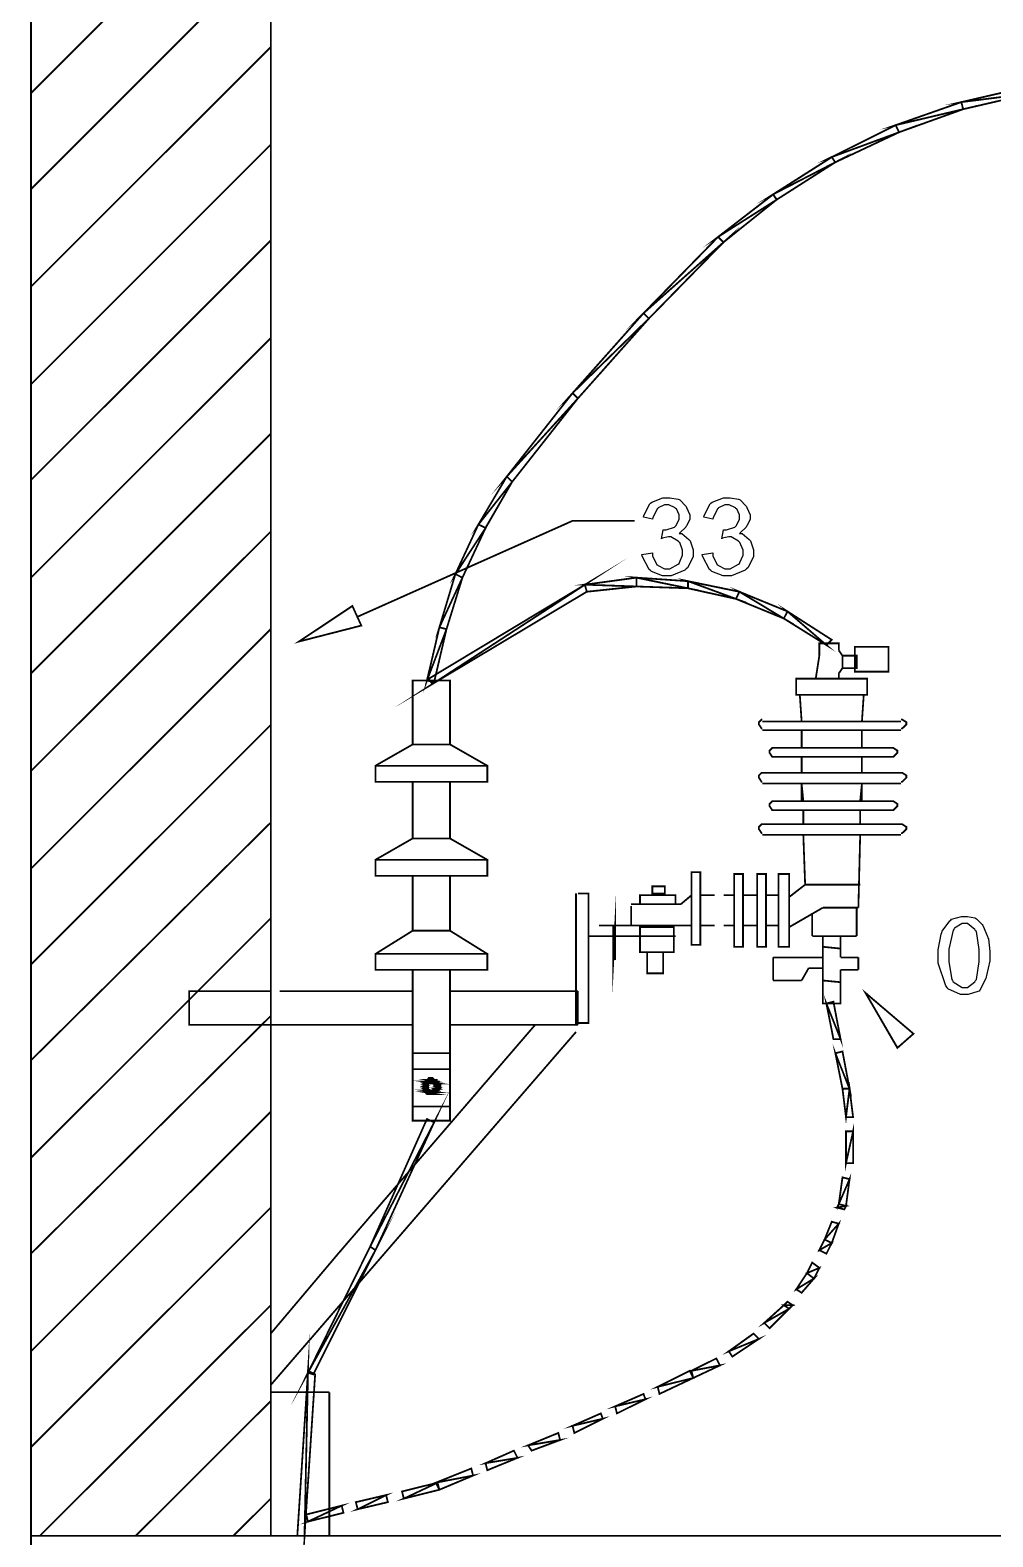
# Model space of a CAD drawing. Extents: x 219 to 1226, y 175 to 465.
# Drawn here: x 896.32 to 919.32, y 388.63 to 424.62 of the extents above; entities that cross this region are included whole.
import ezdxf

# ---------------------------------------------------------------- set-up
doc = ezdxf.new("R2010")
doc.units = 0
doc.header["$MEASUREMENT"] = 0
for name, color, linetype in [('C00-00-00-BLACK', 7, 'Continuous'), ('C00-7E-FF', 150, 'Continuous'), ('C00-FF-00', 3, 'Continuous'), ('CFF-00-00', 1, 'Continuous'), ('CFF-7E-00', 30, 'Continuous')]:
    doc.layers.add(name, color=color, linetype=linetype)

msp = doc.modelspace()

# ---------------------------------------------------------------- linework, layer by layer
at = {"layer": 'C00-00-00-BLACK', "const_width": 0.0423}
for points in [[(896.34, 386.999), (896.34, 457.362)], [(902.066, 388.653), (902.066, 457.362)], [(896.34, 423.115), (902.066, 428.835)], [(896.34, 420.823), (902.066, 426.547)], [(896.34, 418.492), (902.066, 424.215)], [(896.34, 416.161), (902.066, 421.885)], [(896.34, 413.873), (902.066, 419.596)], [(896.34, 411.541), (902.066, 417.264)], [(896.34, 409.253), (902.066, 414.976)], [(896.34, 406.922), (902.066, 412.642)], [(896.34, 404.589), (902.066, 410.312)], [(915.636, 409.803), (915.636, 409.973), (915.171, 409.973), (915.171, 409.676)], [(915.171, 409.676), (915.085, 409.127)], [(915.724, 409.676), (915.636, 409.803)], [(915.171, 409.127), (915.636, 409.127), (915.636, 409.253)], [(915.724, 409.38), (915.636, 409.253)], [(914.748, 408.107), (914.705, 408.742)], [(916.189, 408.107), (916.232, 408.742)], [(913.813, 408.15), (913.791, 408.15), (913.728, 408.088), (913.728, 408.066), (913.728, 408.034), (913.791, 407.938), (913.813, 407.938)], [(917.121, 407.938), (917.152, 407.938), (917.25, 408.034), (917.25, 408.066), (917.25, 408.088), (917.152, 408.15), (917.121, 408.15)], [(896.34, 402.3), (902.066, 408.023)], [(917.121, 408.107), (913.813, 408.107)], [(913.813, 407.896), (917.121, 407.896)], [(914.748, 407.473), (914.748, 407.896)], [(916.189, 407.473), (916.189, 407.896)], [(904.568, 407.048), (905.457, 407.557)], [(906.349, 407.557), (907.24, 407.048)], [(914.067, 407.473), (914.045, 407.473), (913.983, 407.41), (913.983, 407.388), (913.983, 407.356), (914.045, 407.261), (914.067, 407.261)], [(916.909, 407.473), (914.067, 407.473)], [(916.909, 407.261), (916.94, 407.261), (917.035, 407.356), (917.035, 407.388), (917.035, 407.41), (916.94, 407.473), (916.909, 407.473)], [(914.067, 407.261), (916.909, 407.261)], [(914.748, 406.879), (914.748, 407.261)], [(916.189, 406.879), (916.189, 407.261)], [(913.813, 406.879), (913.791, 406.879), (913.728, 406.817), (913.728, 406.795), (913.728, 406.763), (913.791, 406.665), (913.813, 406.665)], [(917.121, 406.879), (913.813, 406.879)], [(917.121, 406.665), (917.152, 406.665), (917.25, 406.763), (917.25, 406.795), (917.25, 406.817), (917.152, 406.879), (917.121, 406.879)], [(905.457, 406.665), (905.457, 405.311), (906.349, 405.311), (906.349, 406.665)], [(913.813, 406.623), (917.121, 406.623)], [(914.748, 406.2), (914.748, 406.623)], [(914.789, 406.2), (914.748, 406.623)], [(916.147, 406.2), (916.189, 406.623)], [(916.189, 406.2), (916.189, 406.623)], [(914.067, 406.2), (914.045, 406.2), (913.983, 406.138), (913.983, 406.116), (913.983, 406.084), (914.045, 405.987), (914.067, 405.987)], [(916.909, 406.2), (914.067, 406.2)], [(914.067, 405.987), (916.909, 405.987)], [(914.789, 405.65), (914.789, 405.987)], [(916.147, 405.65), (916.147, 405.987)], [(916.909, 405.987), (916.94, 405.987), (917.035, 406.084), (917.035, 406.116), (917.035, 406.138), (916.94, 406.2), (916.909, 406.2)], [(896.34, 400.011), (902.066, 405.691)], [(913.813, 405.65), (913.791, 405.65), (913.728, 405.587), (913.728, 405.564), (913.728, 405.533), (913.791, 405.438), (913.813, 405.438)], [(917.121, 405.65), (913.813, 405.65)], [(917.121, 405.438), (917.152, 405.438), (917.25, 405.533), (917.25, 405.564), (917.25, 405.587), (917.152, 405.65), (917.121, 405.65)], [(904.568, 404.802), (905.457, 405.311)], [(906.349, 405.311), (907.24, 404.802)], [(913.813, 405.395), (917.121, 405.395)], [(914.832, 404.207), (914.789, 405.395)], [(916.104, 403.657), (916.147, 405.395)], [(905.457, 404.419), (905.457, 403.107), (906.349, 403.107), (906.349, 404.419)], [(914.45, 403.911), (914.832, 404.207)], [(914.832, 404.207), (916.147, 404.207)], [(909.403, 403.996), (909.656, 403.996), (909.656, 400.902), (909.359, 400.902), (909.359, 403.996)], [(911.863, 403.741), (912.117, 403.954)], [(912.329, 403.954), (912.667, 403.954)], [(912.882, 403.954), (913.136, 403.954)], [(913.348, 403.954), (913.687, 403.954)], [(913.898, 403.954), (914.194, 403.954)], [(910.676, 403.741), (911.863, 403.741)], [(910.676, 403.7), (910.676, 403.234)], [(914.45, 403.192), (915.255, 403.657)], [(915.001, 403.531), (915.001, 402.979)], [(915.255, 403.657), (916.104, 403.657)], [(916.062, 402.979), (916.062, 403.657)], [(896.34, 397.681), (902.066, 403.404)], [(904.568, 402.553), (905.457, 403.107)], [(906.349, 403.107), (907.24, 402.553)], [(912.117, 403.234), (909.911, 403.234)], [(910.251, 403.234), (910.294, 403.234)], [(912.329, 403.234), (912.667, 403.234)], [(912.882, 403.234), (913.136, 403.234)], [(913.348, 403.234), (913.687, 403.234)], [(913.898, 403.234), (914.194, 403.234)], [(911.737, 402.979), (909.656, 402.979)], [(915.001, 402.979), (916.062, 402.979)], [(915.678, 402.469), (915.678, 402.979), (915.255, 402.979), (915.255, 401.368), (915.678, 401.368), (915.678, 402.173)], [(910.251, 402.427), (910.294, 402.427)], [(914.067, 402.214), (914.067, 402.469)], [(914.067, 402.469), (915.255, 402.469)], [(915.255, 402.723), (915.678, 402.68)], [(915.678, 402.469), (916.104, 402.469)], [(916.104, 402.469), (916.104, 402.173)], [(905.457, 402.173), (905.457, 398.569), (906.349, 398.569), (906.349, 402.173)], [(914.067, 402.214), (914.067, 401.918)], [(914.748, 401.918), (914.916, 402.214)], [(914.916, 402.214), (915.255, 402.214)], [(916.104, 402.173), (915.678, 402.173)], [(902.066, 401.665), (900.116, 401.665), (900.116, 400.86), (903.677, 400.86)], [(905.457, 401.665), (902.278, 401.665)], [(906.349, 401.665), (909.403, 401.665)], [(909.403, 401.665), (909.403, 400.86)], [(914.067, 401.918), (914.748, 401.918)], [(915.255, 401.918), (915.678, 401.877)], [(896.34, 395.392), (902.066, 401.072)], [(908.384, 400.86), (903.677, 395.392)], [(903.677, 400.86), (905.457, 400.86)], [(909.359, 400.689), (903.677, 394.118)], [(909.359, 400.689), (903.677, 394.118)], [(906.349, 400.86), (909.403, 400.86)], [(905.457, 400.181), (906.349, 400.181)], [(905.457, 399.8), (906.349, 399.8)], [(896.34, 393.06), (902.066, 398.783)], [(905.457, 398.91), (906.349, 398.91)], [(896.34, 390.771), (902.066, 396.493)], [(903.677, 395.392), (902.066, 393.483)], [(896.552, 388.653), (902.066, 394.161)], [(903.677, 394.118), (902.066, 392.254)], [(903.677, 394.118), (902.066, 392.254)], [(902.066, 392.084), (903.466, 392.084)], [(903.466, 392.084), (903.466, 388.653)], [(898.842, 388.653), (902.066, 391.872)], [(901.174, 388.653), (902.066, 389.542)], [(896.34, 388.653), (971.875, 388.653)], [(903.466, 388.653), (902.066, 388.653)]]:
    msp.add_lwpolyline(points, dxfattribs=at)
for points in [[(916.062, 409.676), (915.724, 409.676), (915.724, 409.38), (916.062, 409.38), (916.062, 409.676)], [(916.825, 409.295), (916.02, 409.295), (916.02, 409.887), (916.825, 409.887), (916.825, 409.295)], [(906.349, 407.557), (906.349, 409.084), (905.457, 409.084), (905.457, 407.557), (906.349, 407.557)], [(914.62, 408.742), (916.316, 408.742), (916.316, 409.127), (914.62, 409.127), (914.62, 408.742)], [(904.568, 406.665), (907.24, 406.665), (907.24, 407.048), (904.568, 407.048), (904.568, 406.665)], [(904.568, 404.802), (904.568, 404.419), (907.24, 404.419), (907.24, 404.802), (904.568, 404.802)], [(912.329, 404.503), (912.117, 404.503), (912.117, 402.768), (912.329, 402.768), (912.329, 404.503)], [(913.348, 404.462), (913.136, 404.462), (913.136, 402.723), (913.348, 402.723), (913.348, 404.462)], [(913.898, 404.462), (913.687, 404.462), (913.687, 402.723), (913.898, 402.723), (913.898, 404.462)], [(914.45, 404.462), (914.194, 404.462), (914.194, 402.723), (914.45, 402.723), (914.45, 404.462)], [(910.294, 403.234), (910.251, 402.427), (910.294, 402.427), (910.294, 403.234)], [(910.887, 403.741), (911.737, 403.741), (911.737, 403.954), (910.887, 403.954), (910.887, 403.741)], [(911.183, 403.996), (911.482, 403.996), (911.482, 404.166), (911.183, 404.166), (911.183, 403.996)], [(910.251, 403.234), (910.294, 403.234), (910.251, 402.427), (910.251, 403.234)], [(911.694, 403.192), (910.887, 403.192), (910.887, 402.596), (911.694, 402.596), (911.694, 403.192)], [(907.24, 402.553), (904.568, 402.553), (904.568, 402.173), (907.24, 402.173), (907.24, 402.553)], [(911.441, 402.596), (911.056, 402.596), (911.056, 402.088), (911.441, 402.088), (911.441, 402.596)], [(906.052, 399.503), (905.756, 399.503), (906.052, 399.461), (906.052, 399.503)], [(906.011, 399.545), (905.799, 399.545), (906.011, 399.503), (906.011, 399.545)], [(906.095, 399.376), (906.095, 399.43), (905.936, 399.588), (905.884, 399.588), (905.842, 399.588), (905.715, 399.43), (905.715, 399.376), (905.715, 399.334), (905.842, 399.206), (905.884, 399.206), (905.936, 399.206), (906.095, 399.334), (906.095, 399.376)], [(905.799, 399.545), (906.011, 399.503), (905.756, 399.503), (905.799, 399.545)], [(905.756, 399.503), (906.052, 399.461), (905.756, 399.461), (905.756, 399.503)], [(906.011, 399.503), (905.756, 399.503), (906.011, 399.503)], [(905.756, 399.503), (906.011, 399.503), (906.052, 399.503), (905.756, 399.503)], [(906.052, 399.503), (906.095, 399.503), (905.756, 399.503), (906.052, 399.503)], [(906.052, 399.503), (905.756, 399.503), (906.011, 399.503), (906.052, 399.503)], [(905.799, 399.545), (905.968, 399.545), (905.842, 399.545), (905.799, 399.545)], [(906.011, 399.545), (906.052, 399.545), (905.799, 399.545), (906.011, 399.545)], [(906.011, 399.545), (905.799, 399.545), (905.968, 399.545), (906.011, 399.545)], [(906.011, 399.376), (906.011, 399.407), (905.916, 399.503), (905.884, 399.503), (905.862, 399.503), (905.799, 399.407), (905.799, 399.376), (905.799, 399.355), (905.862, 399.292), (905.884, 399.292), (905.916, 399.292), (906.011, 399.355), (906.011, 399.376)], [(905.884, 399.545), (905.926, 399.545), (905.842, 399.545), (905.884, 399.545)], [(905.968, 399.545), (905.842, 399.545), (905.968, 399.545)], [(905.842, 399.545), (905.968, 399.545), (906.011, 399.545), (905.842, 399.545)], [(905.968, 399.545), (906.011, 399.545), (905.842, 399.545), (905.968, 399.545)], [(905.968, 399.545), (905.842, 399.545), (905.926, 399.545), (905.968, 399.545)], [(905.842, 399.545), (905.968, 399.545), (906.011, 399.545), (905.842, 399.545)], [(905.884, 399.545), (905.926, 399.545), (905.926, 399.545), (905.884, 399.545)], [(905.884, 399.545), (905.926, 399.545), (905.968, 399.545), (905.884, 399.545)], [(906.052, 399.292), (905.756, 399.292), (906.052, 399.249), (906.052, 399.292)], [(906.011, 399.249), (905.756, 399.249), (906.011, 399.206), (906.011, 399.249)], [(905.799, 399.418), (905.715, 399.418), (905.799, 399.376), (905.799, 399.418)], [(905.799, 399.376), (905.715, 399.376), (905.799, 399.334), (905.799, 399.376)], [(905.799, 399.334), (905.715, 399.334), (905.799, 399.292), (905.799, 399.334)], [(905.842, 399.461), (905.715, 399.461), (905.799, 399.418), (905.842, 399.461)], [(905.715, 399.461), (905.799, 399.418), (905.715, 399.418), (905.715, 399.461)], [(905.756, 399.461), (905.842, 399.461), (905.715, 399.461), (905.756, 399.461)], [(905.715, 399.461), (905.842, 399.461), (905.884, 399.461), (905.715, 399.461)], [(905.842, 399.461), (905.884, 399.461), (905.715, 399.461), (905.842, 399.461)], [(905.715, 399.418), (905.799, 399.376), (905.715, 399.376), (905.715, 399.418)], [(905.715, 399.418), (905.799, 399.418), (905.842, 399.418), (905.715, 399.418)], [(905.799, 399.418), (905.842, 399.418), (905.715, 399.418), (905.799, 399.418)], [(905.799, 399.418), (905.715, 399.418), (905.799, 399.418)], [(905.715, 399.418), (905.799, 399.418), (905.842, 399.418), (905.715, 399.418)], [(905.715, 399.418), (905.799, 399.418), (905.842, 399.418), (905.715, 399.418)], [(905.799, 399.418), (905.842, 399.418), (905.715, 399.418), (905.799, 399.418)], [(905.715, 399.376), (905.799, 399.334), (905.715, 399.334), (905.715, 399.376)], [(905.799, 399.376), (905.715, 399.376), (905.799, 399.376)], [(905.715, 399.376), (905.799, 399.376), (905.842, 399.376), (905.715, 399.376)], [(905.715, 399.376), (905.799, 399.376), (905.842, 399.376), (905.715, 399.376)], [(905.799, 399.376), (905.842, 399.376), (905.715, 399.376), (905.799, 399.376)], [(905.799, 399.376), (905.715, 399.376), (905.799, 399.376)], [(905.715, 399.376), (905.799, 399.376), (905.842, 399.376), (905.715, 399.376)], [(905.715, 399.334), (905.799, 399.292), (905.715, 399.292), (905.715, 399.334)], [(905.715, 399.334), (905.799, 399.334), (905.842, 399.334), (905.715, 399.334)], [(905.799, 399.334), (905.842, 399.334), (905.715, 399.334), (905.799, 399.334)], [(905.799, 399.334), (905.715, 399.334), (905.799, 399.334)], [(905.715, 399.334), (905.799, 399.334), (905.842, 399.334), (905.715, 399.334)], [(905.842, 399.292), (905.884, 399.292), (905.715, 399.292), (905.842, 399.292)], [(905.842, 399.292), (905.715, 399.292), (905.799, 399.292), (905.842, 399.292)], [(905.842, 399.292), (905.715, 399.292), (905.842, 399.292)], [(905.715, 399.292), (905.842, 399.292), (905.884, 399.292), (905.715, 399.292)], [(905.842, 399.292), (905.884, 399.292), (905.715, 399.292), (905.842, 399.292)], [(905.842, 399.292), (905.715, 399.292), (905.756, 399.292), (905.842, 399.292)], [(905.756, 399.249), (906.011, 399.206), (905.799, 399.206), (905.756, 399.249)], [(905.756, 399.461), (905.884, 399.461), (905.926, 399.461), (905.756, 399.461)], [(905.884, 399.461), (905.926, 399.461), (905.756, 399.461), (905.884, 399.461)], [(905.756, 399.461), (905.884, 399.461), (905.926, 399.461), (905.756, 399.461)], [(905.884, 399.461), (905.926, 399.461), (905.756, 399.461), (905.884, 399.461)], [(905.842, 399.461), (905.884, 399.461), (905.756, 399.461), (905.842, 399.461)], [(905.842, 399.461), (905.756, 399.461), (905.884, 399.461), (905.842, 399.461)], [(905.842, 399.461), (905.756, 399.461), (905.842, 399.461)], [(905.756, 399.292), (906.052, 399.249), (905.756, 399.249), (905.756, 399.292)], [(905.884, 399.292), (905.926, 399.292), (905.756, 399.292), (905.884, 399.292)], [(905.884, 399.292), (905.756, 399.292), (905.842, 399.292), (905.884, 399.292)], [(905.756, 399.292), (905.884, 399.292), (905.926, 399.292), (905.756, 399.292)], [(905.884, 399.292), (905.926, 399.292), (905.756, 399.292), (905.884, 399.292)], [(905.756, 399.292), (905.884, 399.292), (905.926, 399.292), (905.756, 399.292)], [(905.884, 399.292), (905.926, 399.292), (905.756, 399.292), (905.884, 399.292)], [(906.011, 399.249), (905.756, 399.249), (906.011, 399.249)], [(905.756, 399.249), (906.011, 399.249), (906.052, 399.249), (905.756, 399.249)], [(906.011, 399.249), (906.052, 399.249), (905.756, 399.249), (906.011, 399.249)], [(906.011, 399.249), (905.756, 399.249), (906.052, 399.249), (906.011, 399.249)], [(905.968, 399.206), (906.011, 399.206), (905.799, 399.206), (905.968, 399.206)], [(905.968, 399.206), (905.799, 399.206), (906.011, 399.206), (905.968, 399.206)], [(905.968, 399.206), (905.799, 399.206), (905.968, 399.206)], [(905.799, 399.206), (905.968, 399.206), (905.842, 399.206), (905.799, 399.206)], [(905.968, 399.206), (905.842, 399.206), (905.968, 399.206)], [(905.842, 399.206), (905.968, 399.206), (906.011, 399.206), (905.842, 399.206)], [(905.842, 399.206), (905.884, 399.206), (905.926, 399.206), (905.842, 399.206)], [(905.926, 399.206), (905.968, 399.206), (905.842, 399.206), (905.926, 399.206)], [(905.926, 399.206), (905.842, 399.206), (905.968, 399.206), (905.926, 399.206)], [(905.842, 399.206), (905.926, 399.206), (905.968, 399.206), (905.842, 399.206)], [(906.052, 399.461), (905.884, 399.461), (906.052, 399.461)], [(905.884, 399.461), (906.052, 399.461), (905.926, 399.461), (905.884, 399.461)], [(905.926, 399.292), (906.052, 399.292), (905.884, 399.292), (905.926, 399.292)], [(905.884, 399.206), (905.926, 399.206), (905.968, 399.206), (905.884, 399.206)], [(906.052, 399.334), (905.968, 399.334), (906.052, 399.292), (906.052, 399.334)], [(906.052, 399.461), (905.968, 399.461), (906.052, 399.418), (906.052, 399.461)], [(906.052, 399.461), (905.926, 399.461), (906.052, 399.461)], [(905.926, 399.461), (906.052, 399.461), (906.095, 399.461), (905.926, 399.461)], [(905.926, 399.461), (906.052, 399.461), (906.095, 399.461), (905.926, 399.461)], [(906.052, 399.461), (906.095, 399.461), (905.926, 399.461), (906.052, 399.461)], [(906.052, 399.461), (905.926, 399.461), (906.052, 399.461)], [(905.926, 399.461), (906.052, 399.461), (905.968, 399.461), (905.926, 399.461)], [(905.968, 399.292), (906.052, 399.292), (905.926, 399.292), (905.968, 399.292)], [(905.926, 399.292), (906.052, 399.292), (906.095, 399.292), (905.926, 399.292)], [(906.052, 399.292), (906.095, 399.292), (905.926, 399.292), (906.052, 399.292)], [(906.052, 399.292), (905.926, 399.292), (906.052, 399.292)], [(905.926, 399.292), (906.052, 399.292), (906.095, 399.292), (905.926, 399.292)], [(906.052, 399.292), (906.095, 399.292), (905.926, 399.292), (906.052, 399.292)], [(906.052, 399.292), (905.926, 399.292), (906.052, 399.292)], [(906.052, 399.292), (905.926, 399.292), (906.052, 399.292)], [(906.095, 399.418), (906.011, 399.418), (906.095, 399.376), (906.095, 399.418)], [(906.095, 399.376), (906.011, 399.376), (906.095, 399.334), (906.095, 399.376)], [(905.968, 399.461), (906.052, 399.418), (905.968, 399.418), (905.968, 399.461)], [(905.968, 399.461), (906.052, 399.461), (906.095, 399.461), (905.968, 399.461)], [(906.052, 399.461), (906.095, 399.461), (905.968, 399.461), (906.052, 399.461)], [(906.052, 399.461), (905.968, 399.461), (906.052, 399.461)], [(905.968, 399.461), (906.052, 399.461), (906.095, 399.461), (905.968, 399.461)], [(906.052, 399.418), (905.968, 399.418), (906.095, 399.418), (906.052, 399.418)], [(905.968, 399.418), (906.095, 399.418), (906.011, 399.418), (905.968, 399.418)], [(905.968, 399.334), (906.052, 399.292), (905.968, 399.292), (905.968, 399.334)], [(906.011, 399.334), (906.052, 399.334), (905.968, 399.334), (906.011, 399.334)], [(906.052, 399.292), (905.968, 399.292), (906.052, 399.292)], [(905.968, 399.292), (906.052, 399.292), (906.095, 399.292), (905.968, 399.292)], [(905.968, 399.292), (906.052, 399.292), (906.095, 399.292), (905.968, 399.292)], [(906.052, 399.292), (906.095, 399.292), (905.968, 399.292), (906.052, 399.292)], [(906.052, 399.292), (905.968, 399.292), (906.052, 399.292)], [(906.011, 399.418), (906.095, 399.376), (906.011, 399.376), (906.011, 399.418)], [(906.095, 399.418), (906.011, 399.418), (906.095, 399.418)], [(906.011, 399.418), (906.095, 399.418), (906.138, 399.418), (906.011, 399.418)], [(906.011, 399.376), (906.095, 399.334), (906.011, 399.334), (906.011, 399.376)], [(906.011, 399.376), (906.095, 399.376), (906.138, 399.376), (906.011, 399.376)], [(906.095, 399.376), (906.138, 399.376), (906.011, 399.376), (906.095, 399.376)], [(906.011, 399.376), (906.095, 399.376), (906.138, 399.376), (906.011, 399.376)], [(906.095, 399.376), (906.138, 399.376), (906.011, 399.376), (906.095, 399.376)], [(906.095, 399.334), (906.011, 399.334), (906.095, 399.334)], [(906.011, 399.334), (906.095, 399.334), (906.138, 399.334), (906.011, 399.334)], [(906.095, 399.334), (906.011, 399.334), (906.052, 399.334), (906.095, 399.334)]]:
    msp.add_lwpolyline(points, close=True, dxfattribs=at)
at = {"layer": 'C00-00-00-BLACK'}
for points in [[(910.251, 403.234), (910.294, 403.234), (910.251, 402.427), (910.251, 403.234)], [(910.294, 403.234), (910.251, 402.427), (910.294, 402.427), (910.294, 403.234)], [(905.799, 399.545), (906.011, 399.503), (905.756, 399.503), (905.799, 399.545)], [(905.799, 399.545), (905.968, 399.545), (905.842, 399.545), (905.799, 399.545)], [(906.011, 399.545), (906.052, 399.545), (905.799, 399.545), (906.011, 399.545)], [(906.011, 399.545), (905.799, 399.545), (905.968, 399.545), (906.011, 399.545)], [(906.011, 399.545), (905.799, 399.545), (906.011, 399.503), (906.011, 399.545)], [(905.884, 399.545), (905.926, 399.545), (905.842, 399.545), (905.884, 399.545)], [(905.968, 399.545), (905.842, 399.545), (905.968, 399.545)], [(905.842, 399.545), (905.968, 399.545), (906.011, 399.545), (905.842, 399.545)], [(905.968, 399.545), (906.011, 399.545), (905.842, 399.545), (905.968, 399.545)], [(905.968, 399.545), (905.842, 399.545), (905.926, 399.545), (905.968, 399.545)], [(905.842, 399.545), (905.968, 399.545), (906.011, 399.545), (905.842, 399.545)], [(905.884, 399.545), (905.926, 399.545), (905.926, 399.545), (905.884, 399.545)], [(905.884, 399.545), (905.926, 399.545), (905.968, 399.545), (905.884, 399.545)], [(905.756, 399.461), (905.842, 399.461), (905.715, 399.461), (905.756, 399.461)], [(905.715, 399.461), (905.842, 399.461), (905.884, 399.461), (905.715, 399.461)], [(905.842, 399.461), (905.884, 399.461), (905.715, 399.461), (905.842, 399.461)], [(905.842, 399.461), (905.715, 399.461), (905.799, 399.418), (905.842, 399.461)], [(905.715, 399.461), (905.799, 399.418), (905.715, 399.418), (905.715, 399.461)], [(905.715, 399.418), (905.799, 399.418), (905.842, 399.418), (905.715, 399.418)], [(905.799, 399.418), (905.842, 399.418), (905.715, 399.418), (905.799, 399.418)], [(905.799, 399.418), (905.715, 399.418), (905.799, 399.418)], [(905.715, 399.418), (905.799, 399.418), (905.842, 399.418), (905.715, 399.418)], [(905.715, 399.418), (905.799, 399.418), (905.842, 399.418), (905.715, 399.418)], [(905.799, 399.418), (905.842, 399.418), (905.715, 399.418), (905.799, 399.418)], [(905.799, 399.418), (905.715, 399.418), (905.799, 399.376), (905.799, 399.418)], [(905.715, 399.418), (905.799, 399.376), (905.715, 399.376), (905.715, 399.418)], [(905.799, 399.376), (905.715, 399.376), (905.799, 399.376)], [(905.715, 399.376), (905.799, 399.376), (905.842, 399.376), (905.715, 399.376)], [(905.715, 399.376), (905.799, 399.376), (905.842, 399.376), (905.715, 399.376)], [(905.799, 399.376), (905.842, 399.376), (905.715, 399.376), (905.799, 399.376)], [(905.799, 399.376), (905.715, 399.376), (905.799, 399.376)], [(905.715, 399.376), (905.799, 399.376), (905.842, 399.376), (905.715, 399.376)], [(905.799, 399.376), (905.715, 399.376), (905.799, 399.334), (905.799, 399.376)], [(905.715, 399.376), (905.799, 399.334), (905.715, 399.334), (905.715, 399.376)], [(905.715, 399.334), (905.799, 399.334), (905.842, 399.334), (905.715, 399.334)], [(905.799, 399.334), (905.842, 399.334), (905.715, 399.334), (905.799, 399.334)], [(905.799, 399.334), (905.715, 399.334), (905.799, 399.334)], [(905.715, 399.334), (905.799, 399.334), (905.842, 399.334), (905.715, 399.334)], [(905.799, 399.334), (905.715, 399.334), (905.799, 399.292), (905.799, 399.334)], [(905.715, 399.334), (905.799, 399.292), (905.715, 399.292), (905.715, 399.334)], [(905.842, 399.292), (905.884, 399.292), (905.715, 399.292), (905.842, 399.292)], [(905.842, 399.292), (905.715, 399.292), (905.799, 399.292), (905.842, 399.292)], [(905.842, 399.292), (905.715, 399.292), (905.842, 399.292)], [(905.715, 399.292), (905.842, 399.292), (905.884, 399.292), (905.715, 399.292)], [(905.842, 399.292), (905.884, 399.292), (905.715, 399.292), (905.842, 399.292)], [(905.842, 399.292), (905.715, 399.292), (905.756, 399.292), (905.842, 399.292)], [(906.011, 399.503), (905.756, 399.503), (906.011, 399.503)], [(905.756, 399.503), (906.011, 399.503), (906.052, 399.503), (905.756, 399.503)], [(906.052, 399.503), (906.095, 399.503), (905.756, 399.503), (906.052, 399.503)], [(906.052, 399.503), (905.756, 399.503), (906.011, 399.503), (906.052, 399.503)], [(906.052, 399.503), (905.756, 399.503), (906.052, 399.461), (906.052, 399.503)], [(905.756, 399.503), (906.052, 399.461), (905.756, 399.461), (905.756, 399.503)], [(905.756, 399.461), (905.884, 399.461), (905.926, 399.461), (905.756, 399.461)], [(905.884, 399.461), (905.926, 399.461), (905.756, 399.461), (905.884, 399.461)], [(905.756, 399.461), (905.884, 399.461), (905.926, 399.461), (905.756, 399.461)], [(905.884, 399.461), (905.926, 399.461), (905.756, 399.461), (905.884, 399.461)], [(905.842, 399.461), (905.884, 399.461), (905.756, 399.461), (905.842, 399.461)], [(905.842, 399.461), (905.756, 399.461), (905.884, 399.461), (905.842, 399.461)], [(905.842, 399.461), (905.756, 399.461), (905.842, 399.461)], [(905.884, 399.292), (905.926, 399.292), (905.756, 399.292), (905.884, 399.292)], [(905.884, 399.292), (905.756, 399.292), (905.842, 399.292), (905.884, 399.292)], [(905.756, 399.292), (905.884, 399.292), (905.926, 399.292), (905.756, 399.292)], [(905.884, 399.292), (905.926, 399.292), (905.756, 399.292), (905.884, 399.292)], [(905.756, 399.292), (905.884, 399.292), (905.926, 399.292), (905.756, 399.292)], [(905.884, 399.292), (905.926, 399.292), (905.756, 399.292), (905.884, 399.292)], [(906.052, 399.292), (905.756, 399.292), (906.052, 399.249), (906.052, 399.292)], [(905.756, 399.292), (906.052, 399.249), (905.756, 399.249), (905.756, 399.292)], [(906.011, 399.249), (905.756, 399.249), (906.011, 399.249)], [(905.756, 399.249), (906.011, 399.249), (906.052, 399.249), (905.756, 399.249)], [(906.011, 399.249), (906.052, 399.249), (905.756, 399.249), (906.011, 399.249)], [(906.011, 399.249), (905.756, 399.249), (906.052, 399.249), (906.011, 399.249)], [(906.011, 399.249), (905.756, 399.249), (906.011, 399.206), (906.011, 399.249)], [(905.756, 399.249), (906.011, 399.206), (905.799, 399.206), (905.756, 399.249)], [(905.968, 399.206), (906.011, 399.206), (905.799, 399.206), (905.968, 399.206)], [(905.968, 399.206), (905.799, 399.206), (906.011, 399.206), (905.968, 399.206)], [(905.968, 399.206), (905.799, 399.206), (905.968, 399.206)], [(905.799, 399.206), (905.968, 399.206), (905.842, 399.206), (905.799, 399.206)], [(905.968, 399.206), (905.842, 399.206), (905.968, 399.206)], [(905.842, 399.206), (905.968, 399.206), (906.011, 399.206), (905.842, 399.206)], [(905.842, 399.206), (905.884, 399.206), (905.926, 399.206), (905.842, 399.206)], [(905.926, 399.206), (905.968, 399.206), (905.842, 399.206), (905.926, 399.206)], [(905.926, 399.206), (905.842, 399.206), (905.968, 399.206), (905.926, 399.206)], [(905.842, 399.206), (905.926, 399.206), (905.968, 399.206), (905.842, 399.206)], [(906.052, 399.461), (905.884, 399.461), (906.052, 399.461)], [(905.884, 399.461), (906.052, 399.461), (905.926, 399.461), (905.884, 399.461)], [(905.926, 399.292), (906.052, 399.292), (905.884, 399.292), (905.926, 399.292)], [(905.884, 399.206), (905.926, 399.206), (905.968, 399.206), (905.884, 399.206)], [(906.052, 399.461), (905.926, 399.461), (906.052, 399.461)], [(905.926, 399.461), (906.052, 399.461), (906.095, 399.461), (905.926, 399.461)], [(905.926, 399.461), (906.052, 399.461), (906.095, 399.461), (905.926, 399.461)], [(906.052, 399.461), (906.095, 399.461), (905.926, 399.461), (906.052, 399.461)], [(906.052, 399.461), (905.926, 399.461), (906.052, 399.461)], [(905.926, 399.461), (906.052, 399.461), (905.968, 399.461), (905.926, 399.461)], [(905.968, 399.292), (906.052, 399.292), (905.926, 399.292), (905.968, 399.292)], [(905.926, 399.292), (906.052, 399.292), (906.095, 399.292), (905.926, 399.292)], [(906.052, 399.292), (906.095, 399.292), (905.926, 399.292), (906.052, 399.292)], [(906.052, 399.292), (905.926, 399.292), (906.052, 399.292)], [(905.926, 399.292), (906.052, 399.292), (906.095, 399.292), (905.926, 399.292)], [(906.052, 399.292), (906.095, 399.292), (905.926, 399.292), (906.052, 399.292)], [(906.052, 399.292), (905.926, 399.292), (906.052, 399.292)], [(906.052, 399.292), (905.926, 399.292), (906.052, 399.292)], [(905.968, 399.461), (906.052, 399.461), (906.095, 399.461), (905.968, 399.461)], [(906.052, 399.461), (906.095, 399.461), (905.968, 399.461), (906.052, 399.461)], [(906.052, 399.461), (905.968, 399.461), (906.052, 399.461)], [(905.968, 399.461), (906.052, 399.461), (906.095, 399.461), (905.968, 399.461)], [(906.052, 399.461), (905.968, 399.461), (906.052, 399.418), (906.052, 399.461)], [(905.968, 399.461), (906.052, 399.418), (905.968, 399.418), (905.968, 399.461)], [(906.052, 399.418), (905.968, 399.418), (906.095, 399.418), (906.052, 399.418)], [(905.968, 399.418), (906.095, 399.418), (906.011, 399.418), (905.968, 399.418)], [(906.011, 399.334), (906.052, 399.334), (905.968, 399.334), (906.011, 399.334)], [(906.052, 399.334), (905.968, 399.334), (906.052, 399.292), (906.052, 399.334)], [(905.968, 399.334), (906.052, 399.292), (905.968, 399.292), (905.968, 399.334)], [(906.052, 399.292), (905.968, 399.292), (906.052, 399.292)], [(905.968, 399.292), (906.052, 399.292), (906.095, 399.292), (905.968, 399.292)], [(905.968, 399.292), (906.052, 399.292), (906.095, 399.292), (905.968, 399.292)], [(906.052, 399.292), (906.095, 399.292), (905.968, 399.292), (906.052, 399.292)], [(906.052, 399.292), (905.968, 399.292), (906.052, 399.292)], [(906.095, 399.418), (906.011, 399.418), (906.095, 399.418)], [(906.011, 399.418), (906.095, 399.418), (906.138, 399.418), (906.011, 399.418)], [(906.095, 399.418), (906.011, 399.418), (906.095, 399.376), (906.095, 399.418)], [(906.011, 399.418), (906.095, 399.376), (906.011, 399.376), (906.011, 399.418)], [(906.011, 399.376), (906.095, 399.376), (906.138, 399.376), (906.011, 399.376)], [(906.095, 399.376), (906.138, 399.376), (906.011, 399.376), (906.095, 399.376)], [(906.011, 399.376), (906.095, 399.376), (906.138, 399.376), (906.011, 399.376)], [(906.095, 399.376), (906.138, 399.376), (906.011, 399.376), (906.095, 399.376)], [(906.095, 399.376), (906.011, 399.376), (906.095, 399.334), (906.095, 399.376)], [(906.011, 399.376), (906.095, 399.334), (906.011, 399.334), (906.011, 399.376)], [(906.095, 399.334), (906.011, 399.334), (906.095, 399.334)], [(906.011, 399.334), (906.095, 399.334), (906.138, 399.334), (906.011, 399.334)], [(906.095, 399.334), (906.011, 399.334), (906.052, 399.334), (906.095, 399.334)]]:
    msp.add_lwpolyline(points, close=True, dxfattribs=at)
at = {"layer": 'C00-7E-FF', "const_width": 0.0423}
msp.add_lwpolyline([(904.142, 410.608), (909.276, 412.898), (910.76, 412.898)], dxfattribs=at)
for points in [[(904.23, 410.396), (902.742, 410.015), (904.016, 410.864), (904.23, 410.396)], [(917.42, 400.646), (916.273, 401.622), (917.035, 400.307), (917.42, 400.646)]]:
    msp.add_lwpolyline(points, close=True, dxfattribs=at)
at = {"layer": 'C00-7E-FF'}
for points in [[(904.23, 410.396), (902.742, 410.015), (904.016, 410.864), (904.23, 410.396)], [(917.42, 400.646), (916.273, 401.622), (917.035, 400.307), (917.42, 400.646)]]:
    msp.add_lwpolyline(points, close=True, dxfattribs=at)
at = {"layer": 'C00-FF-00', "const_width": 0.0423}
for points in [[(915.34, 401.368), (915.678, 400.519), (915.508, 400.519), (915.34, 401.368)], [(915.508, 401.411), (915.34, 401.368), (915.678, 400.519), (915.508, 401.411)], [(915.554, 400.181), (915.893, 399.331), (915.724, 399.331), (915.554, 400.181)], [(915.724, 400.223), (915.554, 400.181), (915.893, 399.331), (915.724, 400.223)], [(915.808, 398.653), (915.893, 399.334), (915.724, 399.334), (915.808, 398.653)], [(915.977, 398.653), (915.808, 398.653), (915.893, 399.334), (915.977, 398.653)], [(915.977, 397.552), (915.808, 397.552), (915.977, 398.314), (915.977, 397.552)], [(915.808, 397.552), (915.977, 398.314), (915.808, 398.314), (915.808, 397.552)], [(915.636, 396.577), (915.893, 397.172), (915.724, 397.215), (915.636, 396.577)], [(915.808, 396.534), (915.636, 396.577), (915.893, 397.172), (915.808, 396.534)], [(915.766, 396.45), (915.594, 396.493), (915.808, 396.534), (915.766, 396.45)], [(915.594, 396.493), (915.808, 396.534), (915.636, 396.577), (915.594, 396.493)], [(915.297, 395.731), (915.636, 396.111), (915.467, 396.154), (915.297, 395.731)], [(915.467, 395.645), (915.297, 395.731), (915.636, 396.111), (915.467, 395.645)], [(915.171, 395.476), (915.467, 395.645), (915.297, 395.731), (915.171, 395.476)], [(915.34, 395.392), (915.171, 395.476), (915.467, 395.645), (915.34, 395.392)], [(914.874, 394.926), (915.171, 395.053), (915.001, 395.18), (914.874, 394.926)], [(914.62, 394.541), (915.044, 394.799), (914.874, 394.926), (914.62, 394.541)], [(914.748, 394.458), (914.62, 394.541), (915.044, 394.799), (914.748, 394.458)], [(915.044, 394.799), (914.874, 394.926), (915.171, 395.053), (915.044, 394.799)], [(913.855, 393.738), (914.45, 394.077), (914.323, 394.161), (913.855, 393.738)], [(913.983, 393.611), (913.855, 393.738), (914.45, 394.077), (913.983, 393.611)], [(914.45, 394.077), (914.323, 394.161), (914.535, 394.161), (914.45, 394.077)], [(914.323, 394.161), (914.535, 394.161), (914.409, 394.245), (914.323, 394.161)], [(913.009, 393.06), (913.728, 393.356), (913.601, 393.483), (913.009, 393.06)], [(913.094, 392.934), (913.009, 393.06), (913.728, 393.356), (913.094, 392.934)], [(912.117, 392.594), (912.795, 392.723), (912.71, 392.89), (912.117, 392.594)], [(912.16, 392.423), (912.117, 392.594), (912.795, 392.723), (912.16, 392.423)], [(911.31, 392.211), (912.16, 392.423), (912.074, 392.594), (911.31, 392.211)], [(911.352, 392.042), (911.31, 392.211), (912.16, 392.423), (911.352, 392.042)], [(910.294, 391.745), (911.016, 391.915), (910.972, 392.042), (910.294, 391.745)], [(910.337, 391.576), (910.294, 391.745), (911.016, 391.915), (910.337, 391.576)], [(909.276, 391.28), (909.998, 391.449), (909.952, 391.576), (909.276, 391.28)], [(909.318, 391.11), (909.276, 391.28), (909.998, 391.449), (909.318, 391.11)], [(908.214, 390.814), (908.979, 390.941), (908.936, 391.11), (908.214, 390.814)], [(908.299, 390.687), (908.214, 390.814), (908.979, 390.941), (908.299, 390.687)], [(907.199, 390.388), (907.961, 390.515), (907.875, 390.687), (907.199, 390.388)], [(907.24, 390.219), (907.199, 390.388), (907.961, 390.515), (907.24, 390.219)], [(906.011, 389.922), (906.9, 390.092), (906.857, 390.261), (906.011, 389.922)], [(906.095, 389.753), (906.052, 389.922), (905.246, 389.542), (906.095, 389.753)], [(906.052, 389.922), (905.246, 389.542), (905.203, 389.712), (906.052, 389.922)], [(906.095, 389.753), (906.011, 389.922), (906.9, 390.092), (906.095, 389.753)], [(903.762, 389.373), (902.954, 388.991), (902.912, 389.16), (903.762, 389.373)], [(904.864, 389.457), (904.823, 389.626), (904.142, 389.287), (904.864, 389.457)], [(904.823, 389.626), (904.142, 389.287), (904.1, 389.457), (904.823, 389.626)], [(903.803, 389.203), (903.762, 389.373), (902.954, 388.991), (903.803, 389.203)]]:
    msp.add_lwpolyline(points, close=True, dxfattribs=at)
at = {"layer": 'C00-FF-00'}
for points in [[(915.508, 401.411), (915.34, 401.368), (915.678, 400.519), (915.508, 401.411)], [(915.34, 401.368), (915.678, 400.519), (915.508, 400.519), (915.34, 401.368)], [(915.724, 400.223), (915.554, 400.181), (915.893, 399.331), (915.724, 400.223)], [(915.554, 400.181), (915.893, 399.331), (915.724, 399.331), (915.554, 400.181)], [(915.808, 398.653), (915.893, 399.334), (915.724, 399.334), (915.808, 398.653)], [(915.977, 398.653), (915.808, 398.653), (915.893, 399.334), (915.977, 398.653)], [(915.977, 397.552), (915.808, 397.552), (915.977, 398.314), (915.977, 397.552)], [(915.808, 397.552), (915.977, 398.314), (915.808, 398.314), (915.808, 397.552)], [(915.636, 396.577), (915.893, 397.172), (915.724, 397.215), (915.636, 396.577)], [(915.808, 396.534), (915.636, 396.577), (915.893, 397.172), (915.808, 396.534)], [(915.594, 396.493), (915.808, 396.534), (915.636, 396.577), (915.594, 396.493)], [(915.766, 396.45), (915.594, 396.493), (915.808, 396.534), (915.766, 396.45)], [(915.297, 395.731), (915.636, 396.111), (915.467, 396.154), (915.297, 395.731)], [(915.467, 395.645), (915.297, 395.731), (915.636, 396.111), (915.467, 395.645)], [(915.171, 395.476), (915.467, 395.645), (915.297, 395.731), (915.171, 395.476)], [(915.34, 395.392), (915.171, 395.476), (915.467, 395.645), (915.34, 395.392)], [(914.62, 394.541), (915.044, 394.799), (914.874, 394.926), (914.62, 394.541)], [(914.874, 394.926), (915.171, 395.053), (915.001, 395.18), (914.874, 394.926)], [(915.044, 394.799), (914.874, 394.926), (915.171, 395.053), (915.044, 394.799)], [(914.748, 394.458), (914.62, 394.541), (915.044, 394.799), (914.748, 394.458)], [(913.855, 393.738), (914.45, 394.077), (914.323, 394.161), (913.855, 393.738)], [(914.323, 394.161), (914.535, 394.161), (914.409, 394.245), (914.323, 394.161)], [(914.45, 394.077), (914.323, 394.161), (914.535, 394.161), (914.45, 394.077)], [(913.983, 393.611), (913.855, 393.738), (914.45, 394.077), (913.983, 393.611)], [(913.009, 393.06), (913.728, 393.356), (913.601, 393.483), (913.009, 393.06)], [(913.094, 392.934), (913.009, 393.06), (913.728, 393.356), (913.094, 392.934)], [(912.117, 392.594), (912.795, 392.723), (912.71, 392.89), (912.117, 392.594)], [(912.16, 392.423), (912.117, 392.594), (912.795, 392.723), (912.16, 392.423)], [(911.31, 392.211), (912.16, 392.423), (912.074, 392.594), (911.31, 392.211)], [(911.352, 392.042), (911.31, 392.211), (912.16, 392.423), (911.352, 392.042)], [(910.294, 391.745), (911.016, 391.915), (910.972, 392.042), (910.294, 391.745)], [(910.337, 391.576), (910.294, 391.745), (911.016, 391.915), (910.337, 391.576)], [(909.276, 391.28), (909.998, 391.449), (909.952, 391.576), (909.276, 391.28)], [(909.318, 391.11), (909.276, 391.28), (909.998, 391.449), (909.318, 391.11)], [(908.214, 390.814), (908.979, 390.941), (908.936, 391.11), (908.214, 390.814)], [(908.299, 390.687), (908.214, 390.814), (908.979, 390.941), (908.299, 390.687)], [(907.199, 390.388), (907.961, 390.515), (907.875, 390.687), (907.199, 390.388)], [(907.24, 390.219), (907.199, 390.388), (907.961, 390.515), (907.24, 390.219)], [(906.011, 389.922), (906.9, 390.092), (906.857, 390.261), (906.011, 389.922)], [(906.052, 389.922), (905.246, 389.542), (905.203, 389.712), (906.052, 389.922)], [(906.095, 389.753), (906.052, 389.922), (905.246, 389.542), (906.095, 389.753)], [(906.095, 389.753), (906.011, 389.922), (906.9, 390.092), (906.095, 389.753)], [(904.823, 389.626), (904.142, 389.287), (904.1, 389.457), (904.823, 389.626)], [(904.864, 389.457), (904.823, 389.626), (904.142, 389.287), (904.864, 389.457)], [(903.762, 389.373), (902.954, 388.991), (902.912, 389.16), (903.762, 389.373)], [(903.803, 389.203), (903.762, 389.373), (902.954, 388.991), (903.803, 389.203)]]:
    msp.add_lwpolyline(points, close=True, dxfattribs=at)
at = {"layer": 'C00-FF-00', "const_width": 0.0423}
for points in [[(915.893, 399.334), (915.724, 399.334)], [(902.957, 388.991), (902.915, 389.16)]]:
    msp.add_lwpolyline(points, dxfattribs=at)
at = {"layer": 'CFF-00-00', "const_width": 0.0423}
for points in [[(920.219, 423.283), (920.261, 423.115), (918.562, 422.9), (920.219, 423.283)], [(918.562, 422.9), (918.608, 422.731), (916.994, 422.35), (918.562, 422.9)], [(920.261, 423.115), (918.562, 422.9), (918.608, 422.731), (920.261, 423.115)], [(918.608, 422.731), (916.994, 422.35), (917.078, 422.181), (918.608, 422.731)], [(916.994, 422.35), (917.078, 422.181), (915.467, 421.588), (916.994, 422.35)], [(917.078, 422.181), (915.467, 421.588), (915.551, 421.462), (917.078, 422.181)], [(915.467, 421.588), (915.551, 421.462), (914.067, 420.697), (915.467, 421.588)], [(915.551, 421.462), (914.067, 420.697), (914.152, 420.57), (915.551, 421.462)], [(914.152, 420.57), (912.752, 419.68), (912.882, 419.553), (914.152, 420.57)], [(914.067, 420.697), (914.152, 420.57), (912.752, 419.68), (914.067, 420.697)], [(912.752, 419.68), (912.882, 419.553), (910.972, 417.858), (912.752, 419.68)], [(912.882, 419.553), (910.972, 417.858), (911.099, 417.73), (912.882, 419.553)], [(910.972, 417.858), (911.099, 417.73), (909.276, 415.949), (910.972, 417.858)], [(911.099, 417.73), (909.276, 415.949), (909.403, 415.822), (911.099, 417.73)], [(909.403, 415.822), (907.706, 413.957), (907.834, 413.83), (909.403, 415.822)], [(909.276, 415.949), (909.403, 415.822), (907.706, 413.957), (909.276, 415.949)], [(907.706, 413.957), (907.834, 413.83), (907.027, 412.811), (907.706, 413.957)], [(907.834, 413.83), (907.027, 412.811), (907.199, 412.728), (907.834, 413.83)], [(907.027, 412.811), (907.199, 412.728), (906.477, 411.626), (907.027, 412.811)], [(907.199, 412.728), (906.477, 411.626), (906.645, 411.541), (907.199, 412.728)], [(905.842, 409.127), (905.926, 408.999), (909.572, 411.373), (905.842, 409.127)], [(906.645, 411.541), (906.095, 410.353), (906.265, 410.312), (906.645, 411.541)], [(905.926, 408.999), (909.572, 411.373), (909.615, 411.204), (905.926, 408.999)], [(906.477, 411.626), (906.645, 411.541), (906.095, 410.353), (906.477, 411.626)], [(910.802, 411.541), (910.802, 411.33), (909.572, 411.373), (910.802, 411.541)], [(910.802, 411.33), (909.572, 411.373), (909.615, 411.204), (910.802, 411.33)], [(912.033, 411.457), (912.033, 411.287), (910.802, 411.541), (912.033, 411.457)], [(912.033, 411.287), (910.802, 411.541), (910.802, 411.33), (912.033, 411.287)], [(913.262, 411.204), (913.178, 411.034), (912.033, 411.457), (913.262, 411.204)], [(913.178, 411.034), (912.033, 411.457), (912.033, 411.287), (913.178, 411.034)], [(914.409, 410.735), (914.323, 410.565), (913.262, 411.204), (914.409, 410.735)], [(914.323, 410.565), (913.262, 411.204), (913.178, 411.034), (914.323, 410.565)], [(915.467, 410.057), (915.34, 409.93), (914.409, 410.735), (915.467, 410.057)], [(915.34, 409.93), (914.409, 410.735), (914.323, 410.565), (915.34, 409.93)], [(906.095, 410.353), (906.265, 410.312), (905.799, 409.084), (906.095, 410.353)], [(906.265, 410.312), (905.799, 409.084), (905.968, 409.041), (906.265, 410.312)], [(904.568, 395.476), (904.441, 395.561), (905.968, 398.527), (904.568, 395.476)], [(904.441, 395.561), (905.968, 398.527), (905.799, 398.611), (904.441, 395.561)], [(903.084, 392.508), (902.957, 392.55), (904.568, 395.476), (903.084, 392.508)], [(902.957, 392.55), (904.568, 395.476), (904.441, 395.561), (902.957, 392.55)], [(902.701, 388.653), (902.873, 388.653), (902.957, 392.594), (902.701, 388.653)], [(902.873, 388.653), (902.957, 392.594), (903.127, 392.508), (902.873, 388.653)]]:
    msp.add_lwpolyline(points, close=True, dxfattribs=at)
at = {"layer": 'CFF-00-00'}
for points in [[(920.219, 423.283), (920.261, 423.115), (918.562, 422.9), (920.219, 423.283)], [(920.261, 423.115), (918.562, 422.9), (918.608, 422.731), (920.261, 423.115)], [(918.562, 422.9), (918.608, 422.731), (916.994, 422.35), (918.562, 422.9)], [(918.608, 422.731), (916.994, 422.35), (917.078, 422.181), (918.608, 422.731)], [(916.994, 422.35), (917.078, 422.181), (915.467, 421.588), (916.994, 422.35)], [(917.078, 422.181), (915.467, 421.588), (915.551, 421.462), (917.078, 422.181)], [(915.467, 421.588), (915.551, 421.462), (914.067, 420.697), (915.467, 421.588)], [(915.551, 421.462), (914.067, 420.697), (914.152, 420.57), (915.551, 421.462)], [(914.067, 420.697), (914.152, 420.57), (912.752, 419.68), (914.067, 420.697)], [(914.152, 420.57), (912.752, 419.68), (912.882, 419.553), (914.152, 420.57)], [(912.752, 419.68), (912.882, 419.553), (910.972, 417.858), (912.752, 419.68)], [(912.882, 419.553), (910.972, 417.858), (911.099, 417.73), (912.882, 419.553)], [(910.972, 417.858), (911.099, 417.73), (909.276, 415.949), (910.972, 417.858)], [(911.099, 417.73), (909.276, 415.949), (909.403, 415.822), (911.099, 417.73)], [(909.276, 415.949), (909.403, 415.822), (907.706, 413.957), (909.276, 415.949)], [(909.403, 415.822), (907.706, 413.957), (907.834, 413.83), (909.403, 415.822)], [(907.706, 413.957), (907.834, 413.83), (907.027, 412.811), (907.706, 413.957)], [(907.834, 413.83), (907.027, 412.811), (907.199, 412.728), (907.834, 413.83)], [(907.027, 412.811), (907.199, 412.728), (906.477, 411.626), (907.027, 412.811)], [(907.199, 412.728), (906.477, 411.626), (906.645, 411.541), (907.199, 412.728)], [(906.477, 411.626), (906.645, 411.541), (906.095, 410.353), (906.477, 411.626)], [(906.645, 411.541), (906.095, 410.353), (906.265, 410.312), (906.645, 411.541)], [(910.802, 411.541), (910.802, 411.33), (909.572, 411.373), (910.802, 411.541)], [(912.033, 411.457), (912.033, 411.287), (910.802, 411.541), (912.033, 411.457)], [(912.033, 411.287), (910.802, 411.541), (910.802, 411.33), (912.033, 411.287)], [(913.262, 411.204), (913.178, 411.034), (912.033, 411.457), (913.262, 411.204)], [(913.178, 411.034), (912.033, 411.457), (912.033, 411.287), (913.178, 411.034)], [(905.842, 409.127), (905.926, 408.999), (909.572, 411.373), (905.842, 409.127)], [(905.926, 408.999), (909.572, 411.373), (909.615, 411.204), (905.926, 408.999)], [(910.802, 411.33), (909.572, 411.373), (909.615, 411.204), (910.802, 411.33)], [(914.323, 410.565), (913.262, 411.204), (913.178, 411.034), (914.323, 410.565)], [(914.409, 410.735), (914.323, 410.565), (913.262, 411.204), (914.409, 410.735)], [(915.34, 409.93), (914.409, 410.735), (914.323, 410.565), (915.34, 409.93)], [(915.467, 410.057), (915.34, 409.93), (914.409, 410.735), (915.467, 410.057)], [(906.095, 410.353), (906.265, 410.312), (905.799, 409.084), (906.095, 410.353)], [(906.265, 410.312), (905.799, 409.084), (905.968, 409.041), (906.265, 410.312)], [(904.441, 395.561), (905.968, 398.527), (905.799, 398.611), (904.441, 395.561)], [(904.568, 395.476), (904.441, 395.561), (905.968, 398.527), (904.568, 395.476)], [(902.957, 392.55), (904.568, 395.476), (904.441, 395.561), (902.957, 392.55)], [(903.084, 392.508), (902.957, 392.55), (904.568, 395.476), (903.084, 392.508)], [(902.701, 388.653), (902.873, 388.653), (902.957, 392.594), (902.701, 388.653)], [(902.873, 388.653), (902.957, 392.594), (903.127, 392.508), (902.873, 388.653)]]:
    msp.add_lwpolyline(points, close=True, dxfattribs=at)
at = {"layer": 'CFF-7E-00'}
for points in [[(910.929, 412.092), (911.183, 412.135), (911.183, 412.062), (911.287, 411.85), (911.31, 411.839), (911.319, 411.829), (911.472, 411.753), (911.524, 411.753), (911.598, 411.753), (911.799, 411.859), (911.821, 411.88), (911.83, 411.902), (911.905, 412.077), (911.905, 412.135), (911.905, 412.198), (911.842, 412.379), (911.821, 412.389), (911.799, 412.41), (911.625, 412.515), (911.567, 412.515), (911.567, 412.515), (911.418, 412.484), (911.398, 412.472), (911.441, 412.685), (911.441, 412.685), (911.441, 412.685), (911.441, 412.685), (911.514, 412.685), (911.715, 412.748), (911.737, 412.769), (911.746, 412.78), (911.821, 412.933), (911.821, 412.984), (911.821, 413.038), (911.757, 413.185), (911.737, 413.195), (911.726, 413.206), (911.574, 413.28), (911.524, 413.28), (911.471, 413.28), (911.319, 413.206), (911.31, 413.195), (911.299, 413.185), (911.193, 412.973), (911.183, 412.941), (910.972, 412.984), (910.982, 413.027), (911.119, 413.302), (911.141, 413.323), (911.173, 413.345), (911.436, 413.45), (911.524, 413.45), (911.598, 413.45), (911.799, 413.418), (911.821, 413.407), (911.842, 413.397), (911.979, 413.248), (911.99, 413.237), (912, 413.217), (912.074, 413.043), (912.074, 412.984), (912.074, 412.93), (912, 412.78), (911.99, 412.769), (911.979, 412.748), (911.842, 412.61), (911.821, 412.599), (911.884, 412.599), (912.052, 412.453), (912.074, 412.431), (912.084, 412.422), (912.16, 412.206), (912.16, 412.135), (912.16, 412.04), (912.022, 411.775), (911.99, 411.753), (911.959, 411.721), (911.632, 411.584), (911.524, 411.584), (911.428, 411.584), (911.162, 411.69), (911.141, 411.71), (911.108, 411.733), (910.939, 412.051), (910.929, 412.092)], [(912.371, 412.092), (912.625, 412.135), (912.625, 412.062), (912.73, 411.85), (912.752, 411.839), (912.762, 411.829), (912.915, 411.753), (912.966, 411.753), (913.039, 411.753), (913.24, 411.859), (913.262, 411.88), (913.272, 411.902), (913.348, 412.077), (913.348, 412.135), (913.348, 412.198), (913.272, 412.379), (913.262, 412.389), (913.24, 412.41), (913.066, 412.515), (913.009, 412.515), (913.009, 412.515), (912.849, 412.484), (912.839, 412.472), (912.882, 412.685), (912.882, 412.685), (912.882, 412.685), (912.882, 412.685), (912.955, 412.685), (913.156, 412.748), (913.178, 412.769), (913.188, 412.78), (913.262, 412.933), (913.262, 412.984), (913.262, 413.038), (913.199, 413.185), (913.178, 413.195), (913.167, 413.206), (913.016, 413.28), (912.966, 413.28), (912.912, 413.28), (912.762, 413.206), (912.752, 413.195), (912.741, 413.185), (912.635, 412.973), (912.625, 412.941), (912.413, 412.984), (912.423, 413.027), (912.561, 413.302), (912.583, 413.323), (912.615, 413.345), (912.878, 413.45), (912.966, 413.45), (913.039, 413.45), (913.24, 413.418), (913.262, 413.407), (913.283, 413.397), (913.421, 413.248), (913.432, 413.237), (913.441, 413.217), (913.517, 413.043), (913.517, 412.984), (913.517, 412.93), (913.441, 412.78), (913.432, 412.769), (913.421, 412.748), (913.283, 412.61), (913.262, 412.599), (913.326, 412.599), (913.495, 412.453), (913.517, 412.431), (913.527, 412.422), (913.601, 412.206), (913.601, 412.135), (913.601, 412.04), (913.463, 411.775), (913.432, 411.753), (913.4, 411.721), (913.074, 411.584), (912.966, 411.584), (912.87, 411.584), (912.604, 411.69), (912.583, 411.71), (912.551, 411.733), (912.38, 412.051), (912.371, 412.092)], [(918.012, 402.512), (918.012, 402.651), (918.085, 403.023), (918.096, 403.065), (918.106, 403.096), (918.287, 403.34), (918.309, 403.361), (918.329, 403.383), (918.569, 403.445), (918.65, 403.445), (918.714, 403.445), (918.882, 403.415), (918.904, 403.404), (918.925, 403.394), (919.062, 403.256), (919.074, 403.234), (919.083, 403.213), (919.189, 402.97), (919.2, 402.938), (919.21, 402.917), (919.243, 402.614), (919.243, 402.512), (919.243, 402.385), (919.167, 402.035), (919.158, 402.003), (919.147, 401.962), (919.009, 401.687), (918.988, 401.665), (918.956, 401.655), (918.726, 401.58), (918.65, 401.58), (918.543, 401.58), (918.244, 401.718), (918.223, 401.75), (918.192, 401.793), (918.012, 402.333), (918.012, 402.512)], [(918.266, 402.512), (918.266, 402.365), (918.34, 401.94), (918.351, 401.918), (918.372, 401.886), (918.58, 401.75), (918.65, 401.75), (918.714, 401.75), (918.882, 401.886), (918.904, 401.918), (918.925, 401.94), (918.988, 402.37), (918.988, 402.512), (918.988, 402.661), (918.925, 403.087), (918.904, 403.107), (918.882, 403.139), (918.708, 403.276), (918.65, 403.276), (918.586, 403.276), (918.402, 403.171), (918.393, 403.149), (918.37, 403.117), (918.266, 402.664), (918.266, 402.512)]]:
    msp.add_lwpolyline(points, close=True, dxfattribs=at)

doc.saveas('drawing.dxf')
